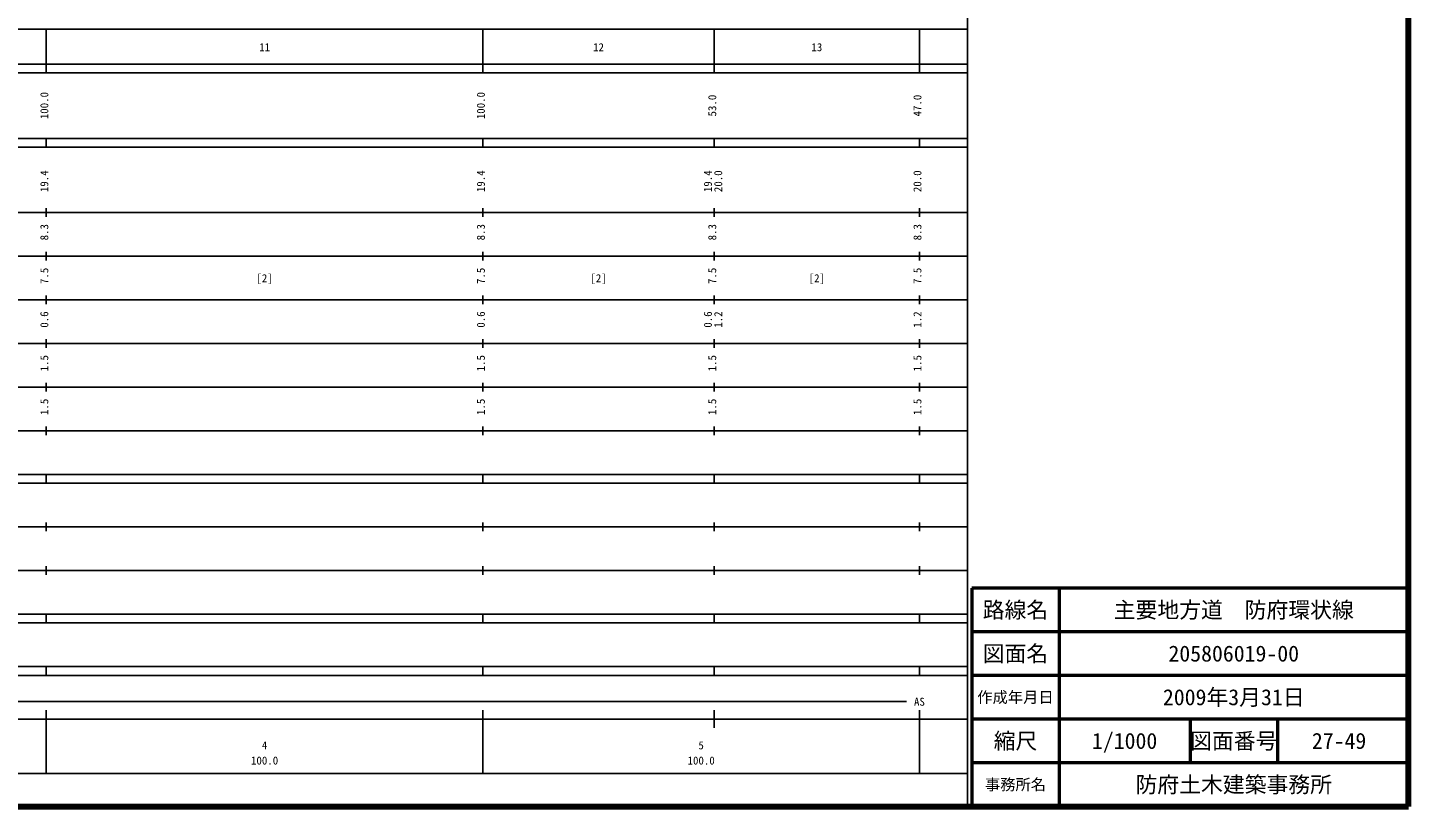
# Model space of a CAD drawing. Units: millimetres on the paper, enlarged 1000 times. Extents: x 40000 to 680000, y 20000 to 380000.
# Drawn here: x 363718 to 680000, y 20000 to 198357 of the extents above; entities that cross this region are included whole.
import ezdxf
from ezdxf.enums import TextEntityAlignment as Align

# ---------------------------------------------------------------- set-up
doc = ezdxf.new("R2010")
doc.units = ezdxf.units.MM
doc.header["$LTSCALE"] = 1000
for name, color, linetype, lineweight in [('M-TTL', 2, 'Continuous', 140), ('M-TTL-BAND', 7, 'Continuous', 25), ('M-TTL-FRAM', 2, 'Continuous', 50), ('M-TTL-LINE', 7, 'Continuous', 50)]:
    doc.layers.add(name, color=color, linetype=linetype, lineweight=lineweight)
doc.layers.add('M-TTL-TXT', color=7, linetype='Continuous')
doc.styles.add('ＭＳ ゴシック', font='')
doc.styles.get('ＭＳ ゴシック').set_extended_font_data('MS Gothic')

msp = doc.modelspace()

# ---------------------------------------------------------------- linework, layer by layer
at = {"layer": 'M-TTL'}
for p, q in [((680000, 20000), (680000, 380000)), ((40000, 20000), (680000, 20000))]:
    msp.add_line(p, q, dxfattribs=at)
at = {"layer": 'M-TTL-BAND'}
for p, q in [((579000, 20000), (579000, 370000)), ((68000, 198000), (579000, 198000)), ((368000, 188000), (368000, 198000)), ((468000, 188000), (468000, 198000)), ((521000, 188000), (521000, 198000)), ((568000, 188000), (568000, 198000)), ((40000, 190000), (579000, 190000)), ((40000, 188000), (579000, 188000)), ((40000, 173000), (579000, 173000)), ((40000, 171000), (579000, 171000)), ((368000, 171000), (368000, 173000)), ((468000, 171000), (468000, 173000)), ((521000, 171000), (521000, 173000)), ((568000, 171000), (568000, 173000)), ((40000, 156000), (579000, 156000)), ((368000, 155000), (368000, 157000)), ((468000, 155000), (468000, 157000)), ((521000, 155000), (521000, 157000)), ((568000, 155000), (568000, 157000)), ((46000, 146000), (579000, 146000)), ((368000, 145000), (368000, 147000)), ((468000, 145000), (468000, 147000)), ((521000, 145000), (521000, 147000)), ((568000, 145000), (568000, 147000)), ((368000, 135000), (368000, 137000)), ((468000, 135000), (468000, 137000)), ((521000, 135000), (521000, 137000)), ((568000, 135000), (568000, 137000)), ((52000, 136000), (579000, 136000)), ((368000, 125000), (368000, 127000)), ((468000, 125000), (468000, 127000)), ((521000, 125000), (521000, 127000)), ((568000, 125000), (568000, 127000)), ((46000, 126000), (579000, 126000)), ((52000, 116000), (579000, 116000)), ((368000, 115000), (368000, 117000)), ((468000, 115000), (468000, 117000)), ((521000, 115000), (521000, 117000)), ((568000, 115000), (568000, 117000)), ((46000, 106000), (579000, 106000)), ((368000, 105000), (368000, 107000)), ((468000, 105000), (468000, 107000)), ((521000, 105000), (521000, 107000)), ((568000, 105000), (568000, 107000)), ((40000, 96000), (579000, 96000)), ((368000, 94000), (368000, 96000)), ((468000, 94000), (468000, 96000)), ((521000, 94000), (521000, 96000)), ((568000, 94000), (568000, 96000)), ((40000, 94000), (579000, 94000)), ((49000, 84000), (579000, 84000)), ((368000, 83000), (368000, 85000)), ((468000, 83000), (468000, 85000)), ((521000, 83000), (521000, 85000)), ((568000, 83000), (568000, 85000)), ((40000, 74000), (579000, 74000)), ((368000, 73000), (368000, 75000)), ((468000, 73000), (468000, 75000)), ((521000, 73000), (521000, 75000)), ((568000, 73000), (568000, 75000)), ((40000, 64000), (579000, 64000)), ((368000, 62000), (368000, 64000)), ((468000, 62000), (468000, 64000)), ((521000, 62000), (521000, 64000)), ((568000, 62000), (568000, 64000)), ((40000, 62000), (579000, 62000)), ((40000, 52000), (579000, 52000)), ((368000, 50000), (368000, 52000)), ((468000, 50000), (468000, 52000)), ((521000, 50000), (521000, 52000)), ((568000, 50000), (568000, 52000)), ((40000, 50000), (579000, 50000)), ((71000, 44000), (565000, 44000)), ((368000, 27500), (368000, 42000)), ((468000, 27500), (468000, 42000)), ((521000, 38000), (521000, 42000)), ((568000, 27500), (568000, 42000)), ((40000, 40000), (579000, 40000)), ((68000, 27500), (579000, 27500))]:
    msp.add_line(p, q, dxfattribs=at)
at = {"layer": 'M-TTL-FRAM'}
for p, q in [((680000, 70000), (580000, 70000)), ((580000, 70000), (580000, 20000))]:
    msp.add_line(p, q, dxfattribs=at)
at = {"layer": 'M-TTL-LINE'}
for p, q in [((600000, 70000), (600000, 20000)), ((680000, 60000), (580000, 60000)), ((680000, 50000), (580000, 50000)), ((680000, 40000), (580000, 40000)), ((630000, 40000), (630000, 30000)), ((650000, 40000), (650000, 30000)), ((680000, 30000), (580000, 30000))]:
    msp.add_line(p, q, dxfattribs=at)

# ---------------------------------------------------------------- texts
at = {"layer": 'M-TTL-BAND', "style": 'ＭＳ ゴシック'}
for s, p in [('11', (418000, 192405)), ('12', (494500, 192405)), ('13', (544500, 192405)), ('[2]', (418000, 139500)), ('[2]', (494500, 139500)), ('[2]', (544500, 139500)), ('AS', (568000, 42500)), ('4', (418000, 32523)), ('5', (518000, 32523)), ('100.0', (418000, 29033)), ('100.0', (518000, 29033))]:
    msp.add_text(s, height=1833, dxfattribs=at).set_placement(p, align=Align.BOTTOM_CENTER)
for s, p in [('100.0', (369000, 180500)), ('100.0', (469000, 180500)), ('53.0', (522000, 180500)), ('47.0', (569000, 180500)), ('19.4', (369000, 163174)), ('19.4', (469000, 163174)), ('19.4', (521000, 163174)), ('20.0', (523370, 163174)), ('20.0', (569000, 163174)), ('8.3', (369000, 151500)), ('8.3', (469000, 151500)), ('8.3', (522000, 151500)), ('8.3', (569000, 151500)), ('7.5', (369000, 141500)), ('7.5', (469000, 141500)), ('7.5', (522000, 141500)), ('7.5', (569000, 141500)), ('0.6', (369000, 131500)), ('0.6', (469000, 131500)), ('0.6', (521000, 131500)), ('1.2', (523370, 131500)), ('1.2', (569000, 131500)), ('1.5', (369000, 121500)), ('1.5', (469000, 121500)), ('1.5', (522000, 121500)), ('1.5', (569000, 121500)), ('1.5', (369000, 111500)), ('1.5', (469000, 111500)), ('1.5', (522000, 111500)), ('1.5', (569000, 111500))]:
    msp.add_text(s, height=1833, rotation=90, dxfattribs=at).set_placement(p, align=Align.BOTTOM_CENTER)
at = {"layer": 'M-TTL-TXT', "style": 'ＭＳ ゴシック'}
for s, height, p in [('路線名', 3666, (590000, 65000)), ('路線名', 3666, (590000, 65000)), ('主要地方道\u3000防府環状線', 3666, (640000, 65000)), ('図面名', 3666, (590000, 55000)), ('図面名', 3666, (590000, 55000)), ('205806019-00', 3666, (640000, 55000)), ('作成年月日', 2566, (590000, 45000)), ('作成年月日', 2566, (590000, 45000)), ('2009年3月31日', 3666, (640000, 45000)), ('縮尺', 3666, (590000, 35000)), ('縮尺', 3666, (590000, 35000)), ('1/1000', 3666, (615000, 35000)), ('図面番号', 3666, (640000, 35000)), ('図面番号', 3666, (640000, 35000)), ('27-49', 3666, (664125, 35000)), ('事務所名', 2566, (590000, 25000)), ('事務所名', 2566, (590000, 25000)), ('防府土木建築事務所', 3666, (640000, 25000))]:
    msp.add_text(s, height=height, dxfattribs=at).set_placement(p, align=Align.MIDDLE_CENTER)

doc.saveas('drawing.dxf')
